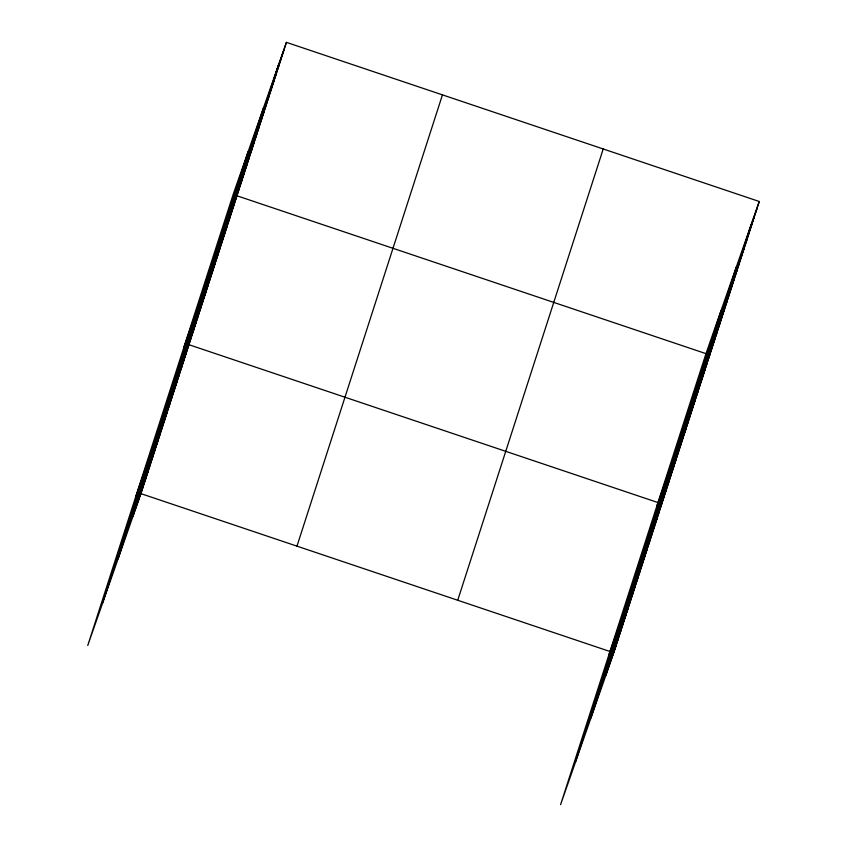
<?xml version="1.0" encoding="UTF-8"?>
<svg xmlns="http://www.w3.org/2000/svg" width="847" height="847" viewBox="0 0 847 847"><rect width="100%" height="100%" fill="white"/><g stroke="black" fill="none" stroke-linecap="round" stroke-linejoin="round"><path stroke-width="1.27" d="M102.678 602.873L248.16 151.581M118.061 558.935L263.544 107.654M132.99 516.299L278.483 65.018M286.413 42.35L233.232 194.228L87.749 645.509L140.93 493.632L286.413 42.35L759.251 201.491L613.768 652.772L560.587 804.65L706.07 353.368L759.251 201.491M296.969 546.156L442.452 94.864M457.729 600.258L603.223 148.977M575.515 762.014L720.998 310.722M590.899 718.076L736.382 266.794M605.827 675.44L751.321 224.159M276.006 72.694L283.946 50.026M273.539 80.359L281.469 57.691M271.061 88.035L279.002 65.367M268.584 95.7L276.524 73.033M266.117 103.376L274.047 80.709M263.639 111.052L271.58 88.384M261.162 118.718L269.102 96.05M258.695 126.394L266.636 103.726M256.218 134.059L264.158 111.402M253.751 141.735L261.681 119.067M251.273 149.411L259.214 126.743M248.796 157.076L256.736 134.408M246.329 164.752L254.269 142.084M243.851 172.428L251.792 149.76M241.384 180.093L249.314 157.426M238.907 187.769L246.848 165.101M236.429 195.435L244.37 172.767M233.963 203.111L241.903 180.443M231.485 210.787L239.426 188.119M183.767 347.662L236.948 195.784L706.324 353.76M226.615 225.895L234.555 203.238M224.211 233.349L232.152 210.681M221.808 240.792L229.749 218.124M219.415 248.235L227.356 225.567M217.012 255.688L224.953 233.02M214.609 263.131L222.549 240.463M212.216 270.574L220.146 247.906M209.812 278.028L217.753 255.36M207.409 285.471L215.35 262.803M205.006 292.914L212.946 270.246M202.613 300.367L210.543 277.7M200.21 307.81L208.15 285.143M197.806 315.253L205.747 292.586M195.403 322.696L203.344 300.029M193.01 330.15L200.94 307.482M190.607 337.593L198.547 314.925M188.203 345.036L196.144 322.368M185.811 352.49L193.741 329.822M183.407 359.933L191.348 337.265M135.753 496.586L188.945 344.708L658.31 502.684M178.601 374.829L186.541 352.161M176.208 382.272L184.138 359.604M173.804 389.715L181.745 367.047M171.401 397.158L179.342 374.49M168.998 404.612L176.938 381.944M166.605 412.055L174.535 389.387M164.202 419.498L172.142 396.83M161.798 426.952L169.739 404.284M159.395 434.395L167.335 411.727M157.002 441.838L164.932 419.17M154.599 449.291L162.539 426.623M152.195 456.734L160.136 434.066M149.803 464.177L157.733 441.509M147.399 471.62L155.34 448.952M144.996 479.074L152.936 456.406M142.592 486.517L150.533 463.849M140.2 493.96L148.13 471.292M137.796 501.413L145.737 478.746M135.393 508.856L143.334 486.189M748.843 231.834L756.784 209.167M746.366 239.5L754.306 216.832M743.899 247.176L751.829 224.508M741.421 254.841L749.362 232.173M738.944 262.517L746.885 239.849M736.477 270.193L744.418 247.525M734 277.858L741.94 255.191M731.533 285.534L739.463 262.866M729.055 293.2L736.996 270.542M726.578 300.876L734.518 278.208M724.111 308.552L732.052 285.884M721.633 316.217L729.574 293.549M719.167 323.893L727.097 301.225M716.689 331.569L724.63 308.901M714.212 339.234L722.152 316.566M711.745 346.91L719.685 324.242M709.267 354.575L717.208 331.908M706.8 362.251L714.73 339.583M704.323 369.927L712.263 347.259M656.605 506.802L709.786 354.925M699.453 385.046L707.383 362.378M697.049 392.489L704.99 369.821M694.646 399.932L702.587 377.264M692.253 407.375L700.183 384.707M689.85 414.829L697.79 392.161M687.446 422.272L695.387 399.604M685.043 429.715L692.984 407.047M682.65 437.168L690.58 414.501M680.247 444.611L688.188 421.944M677.844 452.054L685.784 429.387M675.44 459.508L683.381 436.84M673.047 466.951L680.977 444.283M670.644 474.394L678.585 451.726M668.241 481.837L676.181 459.169M665.848 489.291L673.778 466.623M663.445 496.734L671.385 474.066M661.041 504.177L668.982 481.509M658.638 511.63L666.578 488.963M656.245 519.073L664.175 496.406M608.591 655.726L661.782 503.849M651.438 533.97L659.379 511.302M649.035 541.413L656.976 518.745M646.642 548.856L654.572 526.188M644.239 556.299L652.179 533.642M641.835 563.753L649.776 541.085M639.432 571.196L647.373 548.528M637.039 578.639L644.969 555.971M634.636 586.092L642.577 563.424M632.233 593.535L640.173 570.867M629.84 600.978L637.77 578.31M627.436 608.432L635.377 585.764M625.033 615.875L632.974 593.207M622.63 623.318L630.57 600.65M620.237 630.761L628.167 608.104M617.834 638.215L625.774 615.547M615.43 645.658L623.371 622.99M613.027 653.101L620.967 630.433M610.634 660.554L618.564 637.886M608.231 667.997L616.171 645.329M140.93 493.632L610.295 651.608"/></g></svg>
